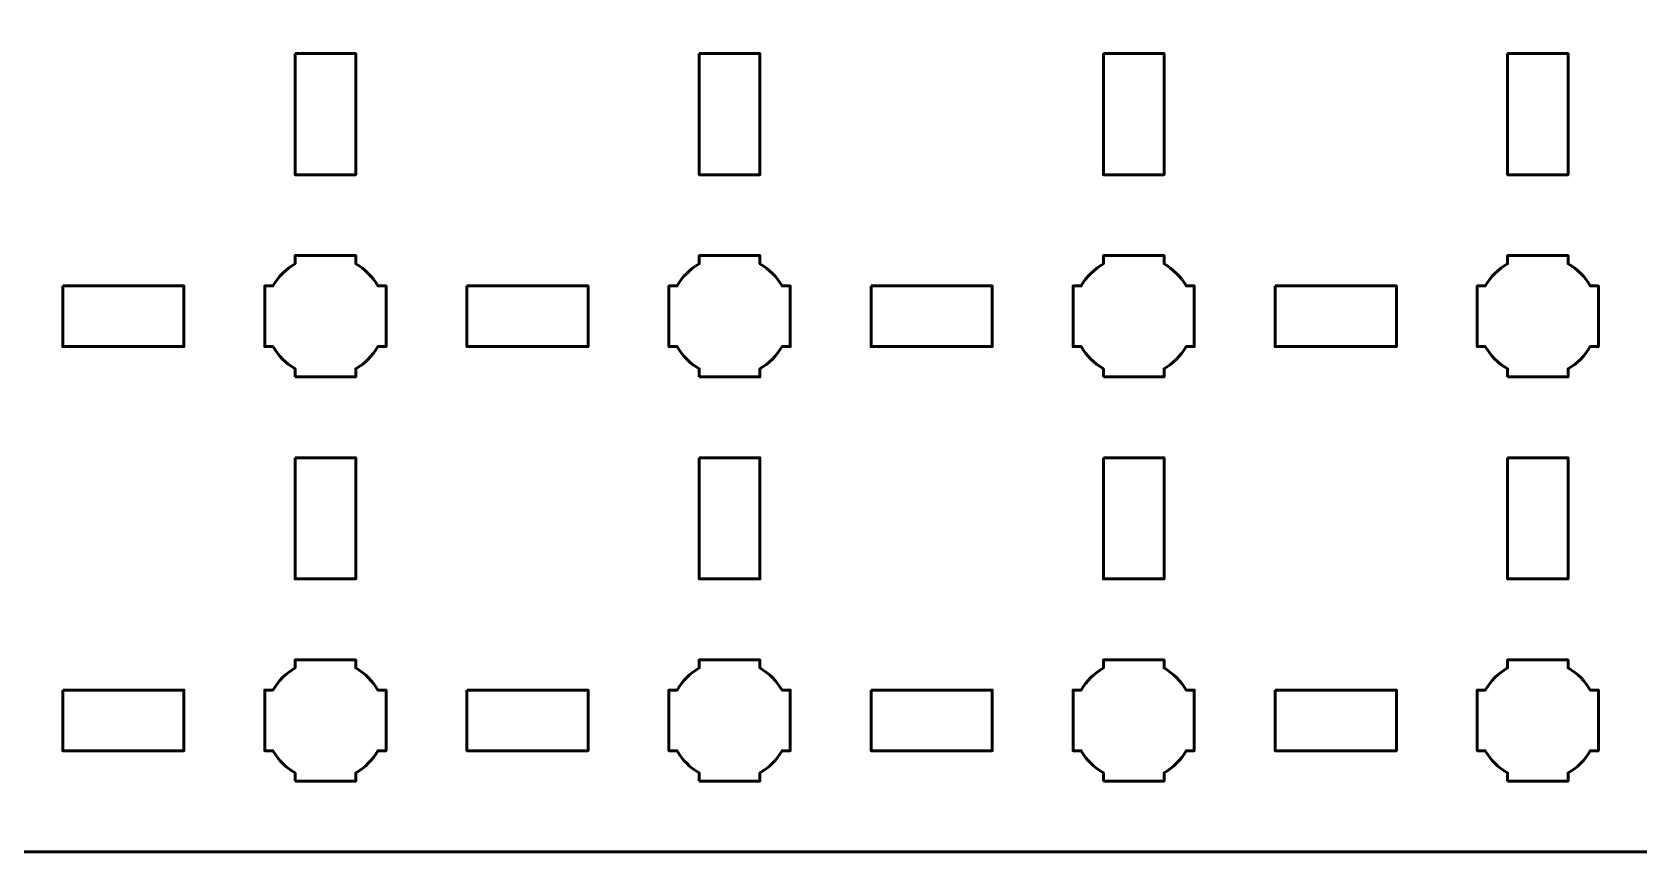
# Model space of a CAD drawing. Header units: centimetres. Extents: x -15.7 to 15.7, y -15.7 to 15.7.
# Drawn here: x -8.45 to -0.5, y -15.65 to -11.59 of the extents above; entities that cross this region are included whole.
import ezdxf

# ---------------------------------------------------------------- set-up
doc = ezdxf.new("R2010")
doc.units = ezdxf.units.CM
doc.header["$MEASUREMENT"] = 0
doc.layers.add('Layer 1', color=7, linetype='Continuous')

msp = doc.modelspace()

# ---------------------------------------------------------------- linework, layer by layer
at = {"layer": 'Layer 1', "lineweight": 53}
for points, knots in [([(-15.14993, 15.65004), (-15.14993, 15.65004), (15.14994, 15.65004), (15.14994, 15.65004), (15.14994, 15.65004), (15.42708, 15.65004), (15.65004, 15.42694), (15.65004, 15.14994), (15.65004, 15.14994), (15.65004, 15.14994), (15.65004, -15.14993), (15.65004, -15.14993), (15.65004, -15.14993), (15.65004, -15.42707), (15.42708, -15.65003), (15.14994, -15.65003), (15.14994, -15.65003), (15.14994, -15.65003), (-15.14993, -15.65003), (-15.14993, -15.65003), (-15.14993, -15.65003), (-15.42693, -15.65003), (-15.65003, -15.42707), (-15.65003, -15.14993), (-15.65003, -15.14993), (-15.65003, -15.14993), (-15.65003, 15.14994), (-15.65003, 15.14994), (-15.65003, 15.14994), (-15.65003, 15.42694), (-15.42693, 15.65004), (-15.14993, 15.65004)], [0, 0, 0, 0, 0.125, 0.125, 0.125, 0.125, 0.25, 0.25, 0.25, 0.25, 0.375, 0.375, 0.375, 0.375, 0.5, 0.5, 0.5, 0.5, 0.625, 0.625, 0.625, 0.625, 0.75, 0.75, 0.75, 0.75, 0.875, 0.875, 0.875, 0.875, 1, 1, 1, 1]), ([(-7.15002, -11.70001), (-7.15002, -11.70001), (-6.85002, -11.70001), (-6.85002, -11.70001), (-6.85002, -11.70001), (-6.85002, -11.70001), (-6.85002, -12.30002), (-6.85002, -12.30002), (-6.85002, -12.30002), (-6.85002, -12.30002), (-7.15002, -12.30002), (-7.15002, -12.30002), (-7.15002, -12.30002), (-7.15002, -12.30002), (-7.15002, -11.70001), (-7.15002, -11.70001)], [0, 0, 0, 0, 0.25, 0.25, 0.25, 0.25, 0.5, 0.5, 0.5, 0.5, 0.75, 0.75, 0.75, 0.75, 1, 1, 1, 1]), ([(-5.14992, -11.70001), (-5.14992, -11.70001), (-4.84991, -11.70001), (-4.84991, -11.70001), (-4.84991, -11.70001), (-4.84991, -11.70001), (-4.84991, -12.30002), (-4.84991, -12.30002), (-4.84991, -12.30002), (-4.84991, -12.30002), (-5.14992, -12.30002), (-5.14992, -12.30002), (-5.14992, -12.30002), (-5.14992, -12.30002), (-5.14992, -11.70001), (-5.14992, -11.70001)], [0, 0, 0, 0, 0.25, 0.25, 0.25, 0.25, 0.5, 0.5, 0.5, 0.5, 0.75, 0.75, 0.75, 0.75, 1, 1, 1, 1]), ([(-3.14998, -11.70001), (-3.14998, -11.70001), (-2.84998, -11.70001), (-2.84998, -11.70001), (-2.84998, -11.70001), (-2.84998, -11.70001), (-2.84998, -12.30002), (-2.84998, -12.30002), (-2.84998, -12.30002), (-2.84998, -12.30002), (-3.14998, -12.30002), (-3.14998, -12.30002), (-3.14998, -12.30002), (-3.14998, -12.30002), (-3.14998, -11.70001), (-3.14998, -11.70001)], [0, 0, 0, 0, 0.25, 0.25, 0.25, 0.25, 0.5, 0.5, 0.5, 0.5, 0.75, 0.75, 0.75, 0.75, 1, 1, 1, 1]), ([(-1.15005, -11.70001), (-1.15005, -11.70001), (-0.85005, -11.70001), (-0.85005, -11.70001), (-0.85005, -11.70001), (-0.85005, -11.70001), (-0.85005, -12.30002), (-0.85005, -12.30002), (-0.85005, -12.30002), (-0.85005, -12.30002), (-1.15005, -12.30002), (-1.15005, -12.30002), (-1.15005, -12.30002), (-1.15005, -12.30002), (-1.15005, -11.70001), (-1.15005, -11.70001)], [0, 0, 0, 0, 0.25, 0.25, 0.25, 0.25, 0.5, 0.5, 0.5, 0.5, 0.75, 0.75, 0.75, 0.75, 1, 1, 1, 1]), ([(-7.15002, -13.29993), (-7.15002, -13.29993), (-7.15002, -13.25982), (-7.15002, -13.25982), (-7.15002, -13.25982), (-7.1955, -13.2335), (-7.23353, -13.19547), (-7.25984, -13.15), (-7.25984, -13.15), (-7.25984, -13.15), (-7.29995, -13.15), (-7.29995, -13.15), (-7.29995, -13.15), (-7.29995, -13.15), (-7.29995, -12.99993), (-7.29995, -12.99993), (-7.29995, -12.99993), (-7.29995, -12.99993), (-7.29995, -12.85), (-7.29995, -12.85), (-7.29995, -12.85), (-7.29995, -12.85), (-7.25984, -12.85), (-7.25984, -12.85), (-7.25984, -12.85), (-7.23353, -12.80438), (-7.1955, -12.7665), (-7.15002, -12.74018), (-7.15002, -12.74018), (-7.15002, -12.74018), (-7.15002, -12.69993), (-7.15002, -12.69993), (-7.15002, -12.69993), (-7.15002, -12.69993), (-6.99995, -12.69993), (-6.99995, -12.69993), (-6.99995, -12.69993), (-6.99995, -12.69993), (-6.85002, -12.69993), (-6.85002, -12.69993), (-6.85002, -12.69993), (-6.85002, -12.69993), (-6.85002, -12.74018), (-6.85002, -12.74018), (-6.85002, -12.74018), (-6.80441, -12.7665), (-6.76652, -12.80438), (-6.7402, -12.85), (-6.7402, -12.85), (-6.7402, -12.85), (-6.69995, -12.85), (-6.69995, -12.85), (-6.69995, -12.85), (-6.69995, -12.85), (-6.69995, -12.99993), (-6.69995, -12.99993), (-6.69995, -12.99993), (-6.69995, -12.99993), (-6.69995, -13.15), (-6.69995, -13.15), (-6.69995, -13.15), (-6.69995, -13.15), (-6.7402, -13.15), (-6.7402, -13.15), (-6.7402, -13.15), (-6.76652, -13.19547), (-6.80441, -13.2335), (-6.85002, -13.25982), (-6.85002, -13.25982), (-6.85002, -13.25982), (-6.85002, -13.29993), (-6.85002, -13.29993), (-6.85002, -13.29993), (-6.85002, -13.29993), (-6.99995, -13.29993), (-6.99995, -13.29993), (-6.99995, -13.29993), (-6.99995, -13.29993), (-7.15002, -13.29993), (-7.15002, -13.29993)], [0, 0, 0, 0, 0.05, 0.05, 0.05, 0.05, 0.1, 0.1, 0.1, 0.1, 0.15, 0.15, 0.15, 0.15, 0.2, 0.2, 0.2, 0.2, 0.25, 0.25, 0.25, 0.25, 0.3, 0.3, 0.3, 0.3, 0.35, 0.35, 0.35, 0.35, 0.4, 0.4, 0.4, 0.4, 0.45, 0.45, 0.45, 0.45, 0.5, 0.5, 0.5, 0.5, 0.55, 0.55, 0.55, 0.55, 0.6, 0.6, 0.6, 0.6, 0.65, 0.65, 0.65, 0.65, 0.7, 0.7, 0.7, 0.7, 0.75, 0.75, 0.75, 0.75, 0.8, 0.8, 0.8, 0.8, 0.85, 0.85, 0.85, 0.85, 0.9, 0.9, 0.9, 0.9, 0.95, 0.95, 0.95, 0.95, 1, 1, 1, 1]), ([(-5.15006, -13.29993), (-5.15006, -13.29993), (-5.15006, -13.25982), (-5.15006, -13.25982), (-5.15006, -13.25982), (-5.19553, -13.2335), (-5.23345, -13.19547), (-5.25991, -13.15), (-5.25991, -13.15), (-5.25991, -13.15), (-5.29999, -13.15), (-5.29999, -13.15), (-5.29999, -13.15), (-5.29999, -13.15), (-5.29999, -12.99993), (-5.29999, -12.99993), (-5.29999, -12.99993), (-5.29999, -12.99993), (-5.29999, -12.85), (-5.29999, -12.85), (-5.29999, -12.85), (-5.29999, -12.85), (-5.25991, -12.85), (-5.25991, -12.85), (-5.25991, -12.85), (-5.23345, -12.80438), (-5.19553, -12.7665), (-5.15006, -12.74018), (-5.15006, -12.74018), (-5.15006, -12.74018), (-5.15006, -12.69993), (-5.15006, -12.69993), (-5.15006, -12.69993), (-5.15006, -12.69993), (-4.99998, -12.69993), (-4.99998, -12.69993), (-4.99998, -12.69993), (-4.99998, -12.69993), (-4.85005, -12.69993), (-4.85005, -12.69993), (-4.85005, -12.69993), (-4.85005, -12.69993), (-4.85005, -12.74018), (-4.85005, -12.74018), (-4.85005, -12.74018), (-4.80448, -12.7665), (-4.76655, -12.80438), (-4.74009, -12.85), (-4.74009, -12.85), (-4.74009, -12.85), (-4.70002, -12.85), (-4.70002, -12.85), (-4.70002, -12.85), (-4.70002, -12.85), (-4.70002, -12.99993), (-4.70002, -12.99993), (-4.70002, -12.99993), (-4.70002, -12.99993), (-4.70002, -13.15), (-4.70002, -13.15), (-4.70002, -13.15), (-4.70002, -13.15), (-4.74009, -13.15), (-4.74009, -13.15), (-4.74009, -13.15), (-4.76655, -13.19547), (-4.80448, -13.2335), (-4.85005, -13.25982), (-4.85005, -13.25982), (-4.85005, -13.25982), (-4.85005, -13.29993), (-4.85005, -13.29993), (-4.85005, -13.29993), (-4.85005, -13.29993), (-4.99998, -13.29993), (-4.99998, -13.29993), (-4.99998, -13.29993), (-4.99998, -13.29993), (-5.15006, -13.29993), (-5.15006, -13.29993)], [0, 0, 0, 0, 0.05, 0.05, 0.05, 0.05, 0.1, 0.1, 0.1, 0.1, 0.15, 0.15, 0.15, 0.15, 0.2, 0.2, 0.2, 0.2, 0.25, 0.25, 0.25, 0.25, 0.3, 0.3, 0.3, 0.3, 0.35, 0.35, 0.35, 0.35, 0.4, 0.4, 0.4, 0.4, 0.45, 0.45, 0.45, 0.45, 0.5, 0.5, 0.5, 0.5, 0.55, 0.55, 0.55, 0.55, 0.6, 0.6, 0.6, 0.6, 0.65, 0.65, 0.65, 0.65, 0.7, 0.7, 0.7, 0.7, 0.75, 0.75, 0.75, 0.75, 0.8, 0.8, 0.8, 0.8, 0.85, 0.85, 0.85, 0.85, 0.9, 0.9, 0.9, 0.9, 0.95, 0.95, 0.95, 0.95, 1, 1, 1, 1]), ([(-3.14998, -13.29993), (-3.14998, -13.29993), (-3.14998, -13.25982), (-3.14998, -13.25982), (-3.14998, -13.25982), (-3.1956, -13.2335), (-3.23349, -13.19547), (-3.2598, -13.15), (-3.2598, -13.15), (-3.2598, -13.15), (-3.30005, -13.15), (-3.30005, -13.15), (-3.30005, -13.15), (-3.30005, -13.15), (-3.30005, -12.99993), (-3.30005, -12.99993), (-3.30005, -12.99993), (-3.30005, -12.99993), (-3.30005, -12.85), (-3.30005, -12.85), (-3.30005, -12.85), (-3.30005, -12.85), (-3.2598, -12.85), (-3.2598, -12.85), (-3.2598, -12.85), (-3.23349, -12.80438), (-3.1956, -12.7665), (-3.14998, -12.74018), (-3.14998, -12.74018), (-3.14998, -12.74018), (-3.14998, -12.69993), (-3.14998, -12.69993), (-3.14998, -12.69993), (-3.14998, -12.69993), (-3.00005, -12.69993), (-3.00005, -12.69993), (-3.00005, -12.69993), (-3.00005, -12.69993), (-2.84998, -12.69993), (-2.84998, -12.69993), (-2.84998, -12.69993), (-2.84998, -12.69993), (-2.84998, -12.74018), (-2.84998, -12.74018), (-2.84998, -12.74018), (-2.80451, -12.7665), (-2.76648, -12.80438), (-2.74016, -12.85), (-2.74016, -12.85), (-2.74016, -12.85), (-2.70005, -12.85), (-2.70005, -12.85), (-2.70005, -12.85), (-2.70005, -12.85), (-2.70005, -12.99993), (-2.70005, -12.99993), (-2.70005, -12.99993), (-2.70005, -12.99993), (-2.70005, -13.15), (-2.70005, -13.15), (-2.70005, -13.15), (-2.70005, -13.15), (-2.74016, -13.15), (-2.74016, -13.15), (-2.74016, -13.15), (-2.76648, -13.19547), (-2.80451, -13.2335), (-2.84998, -13.25982), (-2.84998, -13.25982), (-2.84998, -13.25982), (-2.84998, -13.29993), (-2.84998, -13.29993), (-2.84998, -13.29993), (-2.84998, -13.29993), (-3.00005, -13.29993), (-3.00005, -13.29993), (-3.00005, -13.29993), (-3.00005, -13.29993), (-3.14998, -13.29993), (-3.14998, -13.29993)], [0, 0, 0, 0, 0.05, 0.05, 0.05, 0.05, 0.1, 0.1, 0.1, 0.1, 0.15, 0.15, 0.15, 0.15, 0.2, 0.2, 0.2, 0.2, 0.25, 0.25, 0.25, 0.25, 0.3, 0.3, 0.3, 0.3, 0.35, 0.35, 0.35, 0.35, 0.4, 0.4, 0.4, 0.4, 0.45, 0.45, 0.45, 0.45, 0.5, 0.5, 0.5, 0.5, 0.55, 0.55, 0.55, 0.55, 0.6, 0.6, 0.6, 0.6, 0.65, 0.65, 0.65, 0.65, 0.7, 0.7, 0.7, 0.7, 0.75, 0.75, 0.75, 0.75, 0.8, 0.8, 0.8, 0.8, 0.85, 0.85, 0.85, 0.85, 0.9, 0.9, 0.9, 0.9, 0.95, 0.95, 0.95, 0.95, 1, 1, 1, 1]), ([(-1.15005, -13.29993), (-1.15005, -13.29993), (-1.15005, -13.25982), (-1.15005, -13.25982), (-1.15005, -13.25982), (-1.19552, -13.2335), (-1.23355, -13.19547), (-1.25987, -13.15), (-1.25987, -13.15), (-1.25987, -13.15), (-1.29998, -13.15), (-1.29998, -13.15), (-1.29998, -13.15), (-1.29998, -13.15), (-1.29998, -12.99993), (-1.29998, -12.99993), (-1.29998, -12.99993), (-1.29998, -12.99993), (-1.29998, -12.85), (-1.29998, -12.85), (-1.29998, -12.85), (-1.29998, -12.85), (-1.25987, -12.85), (-1.25987, -12.85), (-1.25987, -12.85), (-1.23355, -12.80438), (-1.19552, -12.7665), (-1.15005, -12.74018), (-1.15005, -12.74018), (-1.15005, -12.74018), (-1.15005, -12.69993), (-1.15005, -12.69993), (-1.15005, -12.69993), (-1.15005, -12.69993), (-0.99998, -12.69993), (-0.99998, -12.69993), (-0.99998, -12.69993), (-0.99998, -12.69993), (-0.85005, -12.69993), (-0.85005, -12.69993), (-0.85005, -12.69993), (-0.85005, -12.69993), (-0.85005, -12.74018), (-0.85005, -12.74018), (-0.85005, -12.74018), (-0.80443, -12.7665), (-0.76655, -12.80438), (-0.74019, -12.85), (-0.74019, -12.85), (-0.74019, -12.85), (-0.69998, -12.85), (-0.69998, -12.85), (-0.69998, -12.85), (-0.69998, -12.85), (-0.69998, -12.99993), (-0.69998, -12.99993), (-0.69998, -12.99993), (-0.69998, -12.99993), (-0.69998, -13.15), (-0.69998, -13.15), (-0.69998, -13.15), (-0.69998, -13.15), (-0.74019, -13.15), (-0.74019, -13.15), (-0.74019, -13.15), (-0.76655, -13.19547), (-0.80443, -13.2335), (-0.85005, -13.25982), (-0.85005, -13.25982), (-0.85005, -13.25982), (-0.85005, -13.29993), (-0.85005, -13.29993), (-0.85005, -13.29993), (-0.85005, -13.29993), (-0.99998, -13.29993), (-0.99998, -13.29993), (-0.99998, -13.29993), (-0.99998, -13.29993), (-1.15005, -13.29993), (-1.15005, -13.29993)], [0, 0, 0, 0, 0.05, 0.05, 0.05, 0.05, 0.1, 0.1, 0.1, 0.1, 0.15, 0.15, 0.15, 0.15, 0.2, 0.2, 0.2, 0.2, 0.25, 0.25, 0.25, 0.25, 0.3, 0.3, 0.3, 0.3, 0.35, 0.35, 0.35, 0.35, 0.4, 0.4, 0.4, 0.4, 0.45, 0.45, 0.45, 0.45, 0.5, 0.5, 0.5, 0.5, 0.55, 0.55, 0.55, 0.55, 0.6, 0.6, 0.6, 0.6, 0.65, 0.65, 0.65, 0.65, 0.7, 0.7, 0.7, 0.7, 0.75, 0.75, 0.75, 0.75, 0.8, 0.8, 0.8, 0.8, 0.85, 0.85, 0.85, 0.85, 0.9, 0.9, 0.9, 0.9, 0.95, 0.95, 0.95, 0.95, 1, 1, 1, 1]), ([(-8.29997, -12.85), (-8.29997, -12.85), (-7.69997, -12.85), (-7.69997, -12.85), (-7.69997, -12.85), (-7.69997, -12.85), (-7.69997, -13.15), (-7.69997, -13.15), (-7.69997, -13.15), (-7.69997, -13.15), (-8.29997, -13.15), (-8.29997, -13.15), (-8.29997, -13.15), (-8.29997, -13.15), (-8.29997, -12.85), (-8.29997, -12.85)], [0, 0, 0, 0, 0.25, 0.25, 0.25, 0.25, 0.5, 0.5, 0.5, 0.5, 0.75, 0.75, 0.75, 0.75, 1, 1, 1, 1]), ([(-6.30004, -12.85), (-6.30004, -12.85), (-5.70004, -12.85), (-5.70004, -12.85), (-5.70004, -12.85), (-5.70004, -12.85), (-5.70004, -13.15), (-5.70004, -13.15), (-5.70004, -13.15), (-5.70004, -13.15), (-6.30004, -13.15), (-6.30004, -13.15), (-6.30004, -13.15), (-6.30004, -13.15), (-6.30004, -12.85), (-6.30004, -12.85)], [0, 0, 0, 0, 0.25, 0.25, 0.25, 0.25, 0.5, 0.5, 0.5, 0.5, 0.75, 0.75, 0.75, 0.75, 1, 1, 1, 1]), ([(-4.29997, -12.85), (-4.29997, -12.85), (-3.69996, -12.85), (-3.69996, -12.85), (-3.69996, -12.85), (-3.69996, -12.85), (-3.69996, -13.15), (-3.69996, -13.15), (-3.69996, -13.15), (-3.69996, -13.15), (-4.29997, -13.15), (-4.29997, -13.15), (-4.29997, -13.15), (-4.29997, -13.15), (-4.29997, -12.85), (-4.29997, -12.85)], [0, 0, 0, 0, 0.25, 0.25, 0.25, 0.25, 0.5, 0.5, 0.5, 0.5, 0.75, 0.75, 0.75, 0.75, 1, 1, 1, 1]), ([(-2.3, -12.85), (-2.3, -12.85), (-1.7, -12.85), (-1.7, -12.85), (-1.7, -12.85), (-1.7, -12.85), (-1.7, -13.15), (-1.7, -13.15), (-1.7, -13.15), (-1.7, -13.15), (-2.3, -13.15), (-2.3, -13.15), (-2.3, -13.15), (-2.3, -13.15), (-2.3, -12.85), (-2.3, -12.85)], [0, 0, 0, 0, 0.25, 0.25, 0.25, 0.25, 0.5, 0.5, 0.5, 0.5, 0.75, 0.75, 0.75, 0.75, 1, 1, 1, 1]), ([(-7.15002, -13.69998), (-7.15002, -13.69998), (-6.85002, -13.69998), (-6.85002, -13.69998), (-6.85002, -13.69998), (-6.85002, -13.69998), (-6.85002, -14.29998), (-6.85002, -14.29998), (-6.85002, -14.29998), (-6.85002, -14.29998), (-7.15002, -14.29998), (-7.15002, -14.29998), (-7.15002, -14.29998), (-7.15002, -14.29998), (-7.15002, -13.69998), (-7.15002, -13.69998)], [0, 0, 0, 0, 0.25, 0.25, 0.25, 0.25, 0.5, 0.5, 0.5, 0.5, 0.75, 0.75, 0.75, 0.75, 1, 1, 1, 1]), ([(-5.14992, -13.69998), (-5.14992, -13.69998), (-4.84991, -13.69998), (-4.84991, -13.69998), (-4.84991, -13.69998), (-4.84991, -13.69998), (-4.84991, -14.29998), (-4.84991, -14.29998), (-4.84991, -14.29998), (-4.84991, -14.29998), (-5.14992, -14.29998), (-5.14992, -14.29998), (-5.14992, -14.29998), (-5.14992, -14.29998), (-5.14992, -13.69998), (-5.14992, -13.69998)], [0, 0, 0, 0, 0.25, 0.25, 0.25, 0.25, 0.5, 0.5, 0.5, 0.5, 0.75, 0.75, 0.75, 0.75, 1, 1, 1, 1]), ([(-3.14998, -13.69998), (-3.14998, -13.69998), (-2.84998, -13.69998), (-2.84998, -13.69998), (-2.84998, -13.69998), (-2.84998, -13.69998), (-2.84998, -14.29998), (-2.84998, -14.29998), (-2.84998, -14.29998), (-2.84998, -14.29998), (-3.14998, -14.29998), (-3.14998, -14.29998), (-3.14998, -14.29998), (-3.14998, -14.29998), (-3.14998, -13.69998), (-3.14998, -13.69998)], [0, 0, 0, 0, 0.25, 0.25, 0.25, 0.25, 0.5, 0.5, 0.5, 0.5, 0.75, 0.75, 0.75, 0.75, 1, 1, 1, 1]), ([(-1.15005, -13.69998), (-1.15005, -13.69998), (-0.85005, -13.69998), (-0.85005, -13.69998), (-0.85005, -13.69998), (-0.85005, -13.69998), (-0.85005, -14.29998), (-0.85005, -14.29998), (-0.85005, -14.29998), (-0.85005, -14.29998), (-1.15005, -14.29998), (-1.15005, -14.29998), (-1.15005, -14.29998), (-1.15005, -14.29998), (-1.15005, -13.69998), (-1.15005, -13.69998)], [0, 0, 0, 0, 0.25, 0.25, 0.25, 0.25, 0.5, 0.5, 0.5, 0.5, 0.75, 0.75, 0.75, 0.75, 1, 1, 1, 1]), ([(-7.15002, -15.3), (-7.15002, -15.3), (-7.15002, -15.25975), (-7.15002, -15.25975), (-7.15002, -15.25975), (-7.1955, -15.23343), (-7.23353, -15.19541), (-7.25984, -15.14993), (-7.25984, -15.14993), (-7.25984, -15.14993), (-7.29995, -15.14993), (-7.29995, -15.14993), (-7.29995, -15.14993), (-7.29995, -15.14993), (-7.29995, -15), (-7.29995, -15), (-7.29995, -15), (-7.29995, -15), (-7.29995, -14.84993), (-7.29995, -14.84993), (-7.29995, -14.84993), (-7.29995, -14.84993), (-7.25984, -14.84993), (-7.25984, -14.84993), (-7.25984, -14.84993), (-7.23353, -14.80446), (-7.1955, -14.76643), (-7.15002, -14.74011), (-7.15002, -14.74011), (-7.15002, -14.74011), (-7.15002, -14.7), (-7.15002, -14.7), (-7.15002, -14.7), (-7.15002, -14.7), (-6.99995, -14.7), (-6.99995, -14.7), (-6.99995, -14.7), (-6.99995, -14.7), (-6.85002, -14.7), (-6.85002, -14.7), (-6.85002, -14.7), (-6.85002, -14.7), (-6.85002, -14.74011), (-6.85002, -14.74011), (-6.85002, -14.74011), (-6.80441, -14.76643), (-6.76652, -14.80446), (-6.7402, -14.84993), (-6.7402, -14.84993), (-6.7402, -14.84993), (-6.69995, -14.84993), (-6.69995, -14.84993), (-6.69995, -14.84993), (-6.69995, -14.84993), (-6.69995, -15), (-6.69995, -15), (-6.69995, -15), (-6.69995, -15), (-6.69995, -15.14993), (-6.69995, -15.14993), (-6.69995, -15.14993), (-6.69995, -15.14993), (-6.7402, -15.14993), (-6.7402, -15.14993), (-6.7402, -15.14993), (-6.76652, -15.19541), (-6.80441, -15.23343), (-6.85002, -15.25975), (-6.85002, -15.25975), (-6.85002, -15.25975), (-6.85002, -15.3), (-6.85002, -15.3), (-6.85002, -15.3), (-6.85002, -15.3), (-6.99995, -15.3), (-6.99995, -15.3), (-6.99995, -15.3), (-6.99995, -15.3), (-7.15002, -15.3), (-7.15002, -15.3)], [0, 0, 0, 0, 0.05, 0.05, 0.05, 0.05, 0.1, 0.1, 0.1, 0.1, 0.15, 0.15, 0.15, 0.15, 0.2, 0.2, 0.2, 0.2, 0.25, 0.25, 0.25, 0.25, 0.3, 0.3, 0.3, 0.3, 0.35, 0.35, 0.35, 0.35, 0.4, 0.4, 0.4, 0.4, 0.45, 0.45, 0.45, 0.45, 0.5, 0.5, 0.5, 0.5, 0.55, 0.55, 0.55, 0.55, 0.6, 0.6, 0.6, 0.6, 0.65, 0.65, 0.65, 0.65, 0.7, 0.7, 0.7, 0.7, 0.75, 0.75, 0.75, 0.75, 0.8, 0.8, 0.8, 0.8, 0.85, 0.85, 0.85, 0.85, 0.9, 0.9, 0.9, 0.9, 0.95, 0.95, 0.95, 0.95, 1, 1, 1, 1]), ([(-5.15006, -15.3), (-5.15006, -15.3), (-5.15006, -15.25975), (-5.15006, -15.25975), (-5.15006, -15.25975), (-5.19553, -15.23343), (-5.23345, -15.19541), (-5.25991, -15.14993), (-5.25991, -15.14993), (-5.25991, -15.14993), (-5.29999, -15.14993), (-5.29999, -15.14993), (-5.29999, -15.14993), (-5.29999, -15.14993), (-5.29999, -15), (-5.29999, -15), (-5.29999, -15), (-5.29999, -15), (-5.29999, -14.84993), (-5.29999, -14.84993), (-5.29999, -14.84993), (-5.29999, -14.84993), (-5.25991, -14.84993), (-5.25991, -14.84993), (-5.25991, -14.84993), (-5.23345, -14.80446), (-5.19553, -14.76643), (-5.15006, -14.74011), (-5.15006, -14.74011), (-5.15006, -14.74011), (-5.15006, -14.7), (-5.15006, -14.7), (-5.15006, -14.7), (-5.15006, -14.7), (-4.99998, -14.7), (-4.99998, -14.7), (-4.99998, -14.7), (-4.99998, -14.7), (-4.85005, -14.7), (-4.85005, -14.7), (-4.85005, -14.7), (-4.85005, -14.7), (-4.85005, -14.74011), (-4.85005, -14.74011), (-4.85005, -14.74011), (-4.80448, -14.76643), (-4.76655, -14.80446), (-4.74009, -14.84993), (-4.74009, -14.84993), (-4.74009, -14.84993), (-4.70002, -14.84993), (-4.70002, -14.84993), (-4.70002, -14.84993), (-4.70002, -14.84993), (-4.70002, -15), (-4.70002, -15), (-4.70002, -15), (-4.70002, -15), (-4.70002, -15.14993), (-4.70002, -15.14993), (-4.70002, -15.14993), (-4.70002, -15.14993), (-4.74009, -15.14993), (-4.74009, -15.14993), (-4.74009, -15.14993), (-4.76655, -15.19541), (-4.80448, -15.23343), (-4.85005, -15.25975), (-4.85005, -15.25975), (-4.85005, -15.25975), (-4.85005, -15.3), (-4.85005, -15.3), (-4.85005, -15.3), (-4.85005, -15.3), (-4.99998, -15.3), (-4.99998, -15.3), (-4.99998, -15.3), (-4.99998, -15.3), (-5.15006, -15.3), (-5.15006, -15.3)], [0, 0, 0, 0, 0.05, 0.05, 0.05, 0.05, 0.1, 0.1, 0.1, 0.1, 0.15, 0.15, 0.15, 0.15, 0.2, 0.2, 0.2, 0.2, 0.25, 0.25, 0.25, 0.25, 0.3, 0.3, 0.3, 0.3, 0.35, 0.35, 0.35, 0.35, 0.4, 0.4, 0.4, 0.4, 0.45, 0.45, 0.45, 0.45, 0.5, 0.5, 0.5, 0.5, 0.55, 0.55, 0.55, 0.55, 0.6, 0.6, 0.6, 0.6, 0.65, 0.65, 0.65, 0.65, 0.7, 0.7, 0.7, 0.7, 0.75, 0.75, 0.75, 0.75, 0.8, 0.8, 0.8, 0.8, 0.85, 0.85, 0.85, 0.85, 0.9, 0.9, 0.9, 0.9, 0.95, 0.95, 0.95, 0.95, 1, 1, 1, 1]), ([(-3.14998, -15.3), (-3.14998, -15.3), (-3.14998, -15.25975), (-3.14998, -15.25975), (-3.14998, -15.25975), (-3.1956, -15.23343), (-3.23349, -15.19541), (-3.2598, -15.14993), (-3.2598, -15.14993), (-3.2598, -15.14993), (-3.30005, -15.14993), (-3.30005, -15.14993), (-3.30005, -15.14993), (-3.30005, -15.14993), (-3.30005, -15), (-3.30005, -15), (-3.30005, -15), (-3.30005, -15), (-3.30005, -14.84993), (-3.30005, -14.84993), (-3.30005, -14.84993), (-3.30005, -14.84993), (-3.2598, -14.84993), (-3.2598, -14.84993), (-3.2598, -14.84993), (-3.23349, -14.80446), (-3.1956, -14.76643), (-3.14998, -14.74011), (-3.14998, -14.74011), (-3.14998, -14.74011), (-3.14998, -14.7), (-3.14998, -14.7), (-3.14998, -14.7), (-3.14998, -14.7), (-3.00005, -14.7), (-3.00005, -14.7), (-3.00005, -14.7), (-3.00005, -14.7), (-2.84998, -14.7), (-2.84998, -14.7), (-2.84998, -14.7), (-2.84998, -14.7), (-2.84998, -14.74011), (-2.84998, -14.74011), (-2.84998, -14.74011), (-2.80451, -14.76643), (-2.76648, -14.80446), (-2.74016, -14.84993), (-2.74016, -14.84993), (-2.74016, -14.84993), (-2.70005, -14.84993), (-2.70005, -14.84993), (-2.70005, -14.84993), (-2.70005, -14.84993), (-2.70005, -15), (-2.70005, -15), (-2.70005, -15), (-2.70005, -15), (-2.70005, -15.14993), (-2.70005, -15.14993), (-2.70005, -15.14993), (-2.70005, -15.14993), (-2.74016, -15.14993), (-2.74016, -15.14993), (-2.74016, -15.14993), (-2.76648, -15.19541), (-2.80451, -15.23343), (-2.84998, -15.25975), (-2.84998, -15.25975), (-2.84998, -15.25975), (-2.84998, -15.3), (-2.84998, -15.3), (-2.84998, -15.3), (-2.84998, -15.3), (-3.00005, -15.3), (-3.00005, -15.3), (-3.00005, -15.3), (-3.00005, -15.3), (-3.14998, -15.3), (-3.14998, -15.3)], [0, 0, 0, 0, 0.05, 0.05, 0.05, 0.05, 0.1, 0.1, 0.1, 0.1, 0.15, 0.15, 0.15, 0.15, 0.2, 0.2, 0.2, 0.2, 0.25, 0.25, 0.25, 0.25, 0.3, 0.3, 0.3, 0.3, 0.35, 0.35, 0.35, 0.35, 0.4, 0.4, 0.4, 0.4, 0.45, 0.45, 0.45, 0.45, 0.5, 0.5, 0.5, 0.5, 0.55, 0.55, 0.55, 0.55, 0.6, 0.6, 0.6, 0.6, 0.65, 0.65, 0.65, 0.65, 0.7, 0.7, 0.7, 0.7, 0.75, 0.75, 0.75, 0.75, 0.8, 0.8, 0.8, 0.8, 0.85, 0.85, 0.85, 0.85, 0.9, 0.9, 0.9, 0.9, 0.95, 0.95, 0.95, 0.95, 1, 1, 1, 1]), ([(-1.15005, -15.3), (-1.15005, -15.3), (-1.15005, -15.25975), (-1.15005, -15.25975), (-1.15005, -15.25975), (-1.19552, -15.23343), (-1.23355, -15.19541), (-1.25987, -15.14993), (-1.25987, -15.14993), (-1.25987, -15.14993), (-1.29998, -15.14993), (-1.29998, -15.14993), (-1.29998, -15.14993), (-1.29998, -15.14993), (-1.29998, -15), (-1.29998, -15), (-1.29998, -15), (-1.29998, -15), (-1.29998, -14.84993), (-1.29998, -14.84993), (-1.29998, -14.84993), (-1.29998, -14.84993), (-1.25987, -14.84993), (-1.25987, -14.84993), (-1.25987, -14.84993), (-1.23355, -14.80446), (-1.19552, -14.76643), (-1.15005, -14.74011), (-1.15005, -14.74011), (-1.15005, -14.74011), (-1.15005, -14.7), (-1.15005, -14.7), (-1.15005, -14.7), (-1.15005, -14.7), (-0.99998, -14.7), (-0.99998, -14.7), (-0.99998, -14.7), (-0.99998, -14.7), (-0.85005, -14.7), (-0.85005, -14.7), (-0.85005, -14.7), (-0.85005, -14.7), (-0.85005, -14.74011), (-0.85005, -14.74011), (-0.85005, -14.74011), (-0.80443, -14.76643), (-0.76655, -14.80446), (-0.74019, -14.84993), (-0.74019, -14.84993), (-0.74019, -14.84993), (-0.69998, -14.84993), (-0.69998, -14.84993), (-0.69998, -14.84993), (-0.69998, -14.84993), (-0.69998, -15), (-0.69998, -15), (-0.69998, -15), (-0.69998, -15), (-0.69998, -15.14993), (-0.69998, -15.14993), (-0.69998, -15.14993), (-0.69998, -15.14993), (-0.74019, -15.14993), (-0.74019, -15.14993), (-0.74019, -15.14993), (-0.76655, -15.19541), (-0.80443, -15.23343), (-0.85005, -15.25975), (-0.85005, -15.25975), (-0.85005, -15.25975), (-0.85005, -15.3), (-0.85005, -15.3), (-0.85005, -15.3), (-0.85005, -15.3), (-0.99998, -15.3), (-0.99998, -15.3), (-0.99998, -15.3), (-0.99998, -15.3), (-1.15005, -15.3), (-1.15005, -15.3)], [0, 0, 0, 0, 0.05, 0.05, 0.05, 0.05, 0.1, 0.1, 0.1, 0.1, 0.15, 0.15, 0.15, 0.15, 0.2, 0.2, 0.2, 0.2, 0.25, 0.25, 0.25, 0.25, 0.3, 0.3, 0.3, 0.3, 0.35, 0.35, 0.35, 0.35, 0.4, 0.4, 0.4, 0.4, 0.45, 0.45, 0.45, 0.45, 0.5, 0.5, 0.5, 0.5, 0.55, 0.55, 0.55, 0.55, 0.6, 0.6, 0.6, 0.6, 0.65, 0.65, 0.65, 0.65, 0.7, 0.7, 0.7, 0.7, 0.75, 0.75, 0.75, 0.75, 0.8, 0.8, 0.8, 0.8, 0.85, 0.85, 0.85, 0.85, 0.9, 0.9, 0.9, 0.9, 0.95, 0.95, 0.95, 0.95, 1, 1, 1, 1]), ([(-8.29997, -14.84993), (-8.29997, -14.84993), (-7.69997, -14.84993), (-7.69997, -14.84993), (-7.69997, -14.84993), (-7.69997, -14.84993), (-7.69997, -15.14993), (-7.69997, -15.14993), (-7.69997, -15.14993), (-7.69997, -15.14993), (-8.29997, -15.14993), (-8.29997, -15.14993), (-8.29997, -15.14993), (-8.29997, -15.14993), (-8.29997, -14.84993), (-8.29997, -14.84993)], [0, 0, 0, 0, 0.25, 0.25, 0.25, 0.25, 0.5, 0.5, 0.5, 0.5, 0.75, 0.75, 0.75, 0.75, 1, 1, 1, 1]), ([(-6.30004, -14.84993), (-6.30004, -14.84993), (-5.70004, -14.84993), (-5.70004, -14.84993), (-5.70004, -14.84993), (-5.70004, -14.84993), (-5.70004, -15.14993), (-5.70004, -15.14993), (-5.70004, -15.14993), (-5.70004, -15.14993), (-6.30004, -15.14993), (-6.30004, -15.14993), (-6.30004, -15.14993), (-6.30004, -15.14993), (-6.30004, -14.84993), (-6.30004, -14.84993)], [0, 0, 0, 0, 0.25, 0.25, 0.25, 0.25, 0.5, 0.5, 0.5, 0.5, 0.75, 0.75, 0.75, 0.75, 1, 1, 1, 1]), ([(-4.29997, -14.84993), (-4.29997, -14.84993), (-3.69996, -14.84993), (-3.69996, -14.84993), (-3.69996, -14.84993), (-3.69996, -14.84993), (-3.69996, -15.14993), (-3.69996, -15.14993), (-3.69996, -15.14993), (-3.69996, -15.14993), (-4.29997, -15.14993), (-4.29997, -15.14993), (-4.29997, -15.14993), (-4.29997, -15.14993), (-4.29997, -14.84993), (-4.29997, -14.84993)], [0, 0, 0, 0, 0.25, 0.25, 0.25, 0.25, 0.5, 0.5, 0.5, 0.5, 0.75, 0.75, 0.75, 0.75, 1, 1, 1, 1]), ([(-2.3, -14.84993), (-2.3, -14.84993), (-1.7, -14.84993), (-1.7, -14.84993), (-1.7, -14.84993), (-1.7, -14.84993), (-1.7, -15.14993), (-1.7, -15.14993), (-1.7, -15.14993), (-1.7, -15.14993), (-2.3, -15.14993), (-2.3, -15.14993), (-2.3, -15.14993), (-2.3, -15.14993), (-2.3, -14.84993), (-2.3, -14.84993)], [0, 0, 0, 0, 0.25, 0.25, 0.25, 0.25, 0.5, 0.5, 0.5, 0.5, 0.75, 0.75, 0.75, 0.75, 1, 1, 1, 1])]:
    msp.add_open_spline(points, degree=3, knots=knots, dxfattribs=at)

doc.saveas('drawing.dxf')
